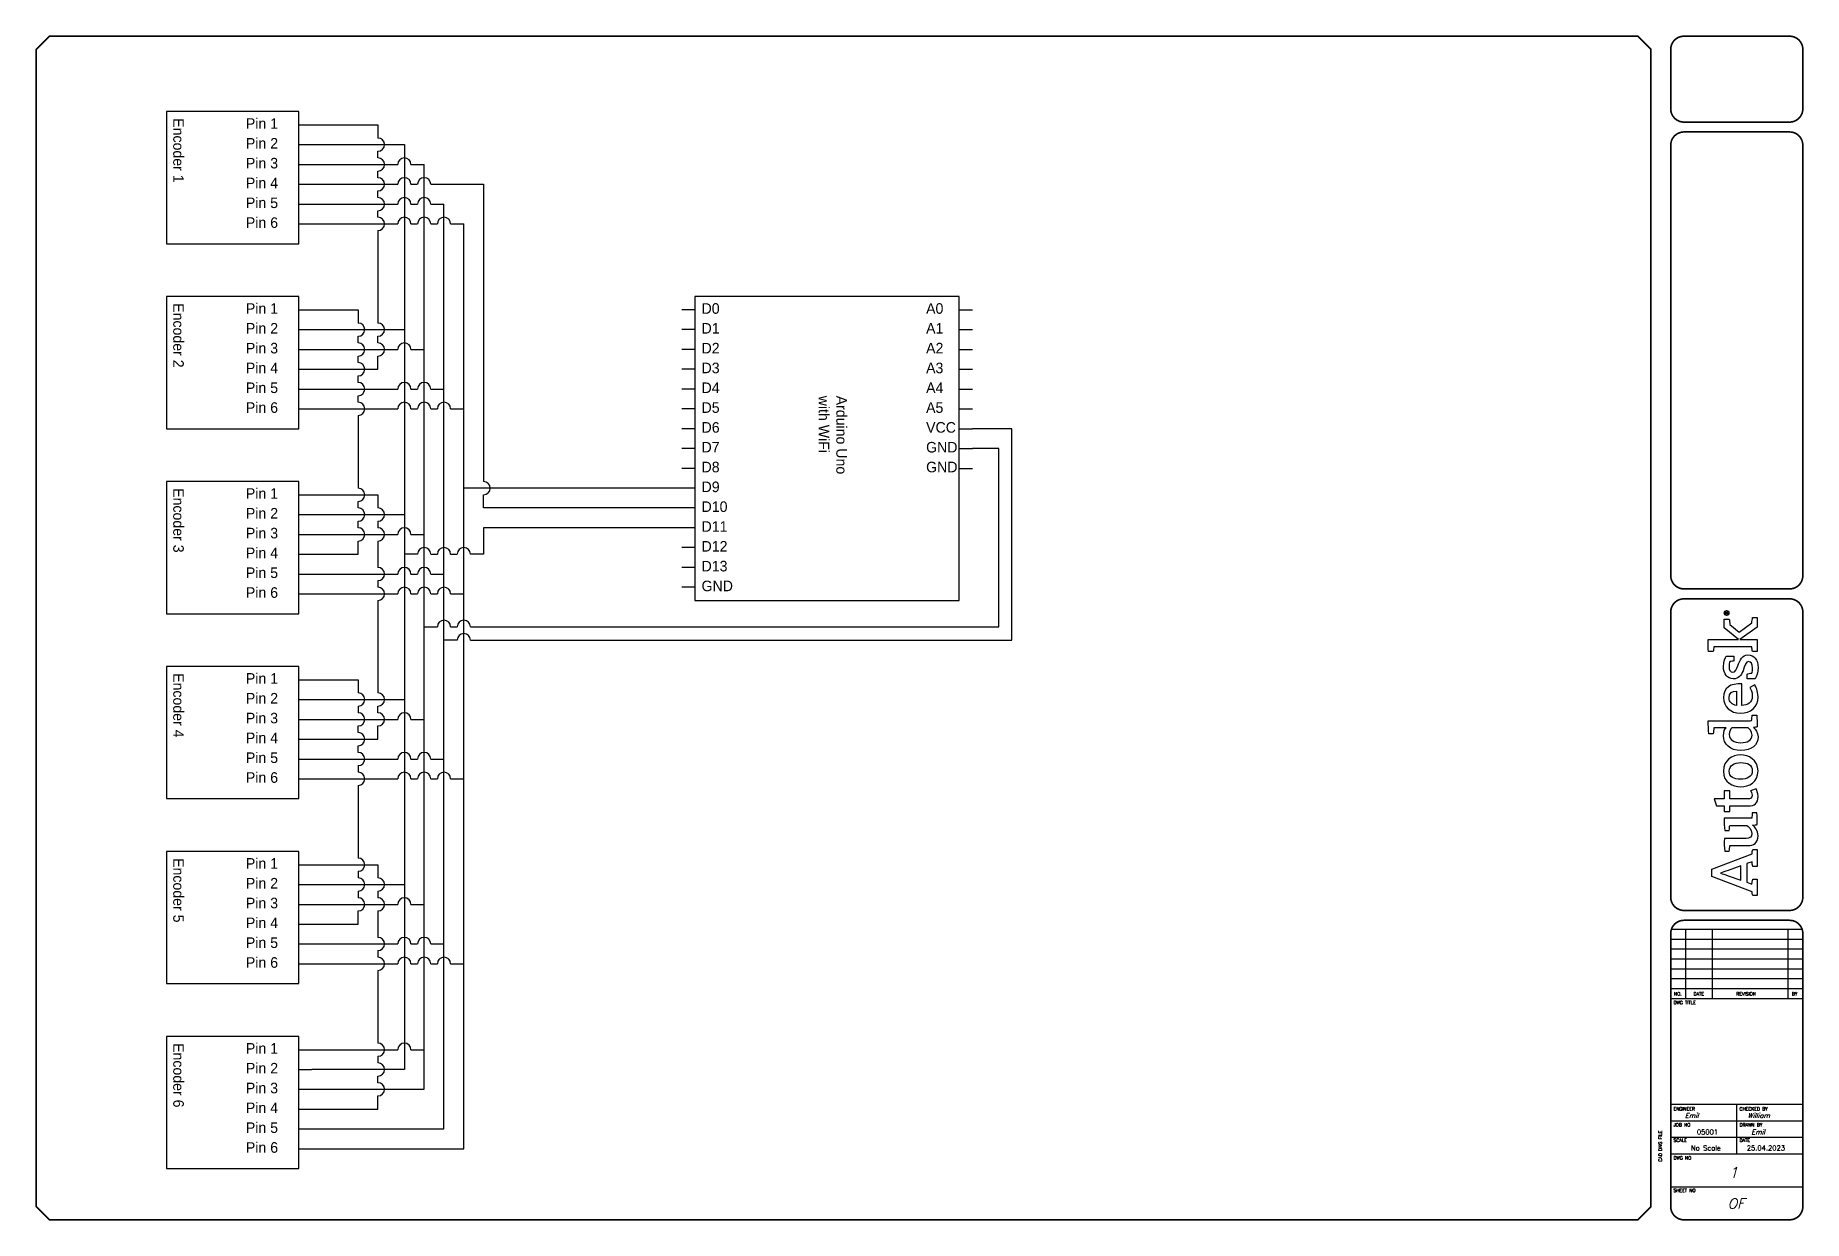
# Model space of a CAD drawing. Header units: inches. Extents: x 0 to 33.5, y 0 to 22.4.
import ezdxf
from ezdxf.enums import TextEntityAlignment as Align

# ---------------------------------------------------------------- set-up
doc = ezdxf.new("R2010")
doc.units = ezdxf.units.IN
doc.header["$MEASUREMENT"] = 0
for name, color, linetype in [('LAYER_1', 160, 'Continuous'), ('MISC', 7, 'Continuous'), ('TITLE', 7, 'Continuous')]:
    doc.layers.add(name, color=color, linetype=linetype)
doc.styles.add('ITALIC', font='ITALIC')
doc.styles.add('SIMPLEX', font='SIMPLEX')

# ---------------------------------------------------------------- blocks, each defined once
blk = doc.blocks.new('AI9-BLK2')
at = {"layer": 'LAYER_1', "color": 7}
blk.add_circle((0, 0), 2.03, dxfattribs=at)
blk.add_open_spline([(1.7, 0), (1.7, -1), (1, -1.8), (0, -1.8), (-1, -1.8), (-1.7, -1), (-1.7, 0), (-1.7, 1), (-1, 1.8), (0, 1.8), (1, 1.8), (1.7, 1), (1.7, 0)], degree=3, knots=[0, 0, 0, 0, 1, 1, 1, 2, 2, 2, 3, 3, 3, 4, 4, 4, 4], dxfattribs=at)
blk = doc.blocks.new('AI9-BLK1')
at = {"layer": 'LAYER_1', "color": 7}
for points, knots in [([(0.7, -1.1), (0.7, -1.1), (0.2, -0.4), (0.2, -0.4), (0.1, -0.2), (0, -0.2), (-0.1, -0.1), (0.3, 0), (0.5, 0.2), (0.5, 0.5), (0.5, 0.8), (0.3, 1.1), (-0.2, 1.1), (-0.2, 1.1), (-0.8, 1.1), (-0.8, 1.1), (-0.8, 1.1), (-0.8, -1.1), (-0.8, -1.1), (-0.8, -1.1), (-0.5, -1.1), (-0.5, -1.1), (-0.5, -1.1), (-0.5, -0.1), (-0.5, -0.1), (-0.4, -0.1), (-0.3, -0.2), (-0.2, -0.3), (-0.2, -0.3), (0.3, -1.1), (0.3, -1.1), (0.3, -1.1), (0.7, -1.1), (0.7, -1.1)], [0, 0, 0, 0, 1, 1, 1, 2, 2, 2, 3, 3, 3, 4, 4, 4, 5, 5, 5, 6, 6, 6, 7, 7, 7, 8, 8, 8, 9, 9, 9, 10, 10, 10, 11, 11, 11, 11]), ([(0.2, 0.5), (0.2, 0.2), (-0.1, 0.1), (-0.3, 0.1), (-0.3, 0.1), (-0.5, 0.1), (-0.5, 0.1), (-0.5, 0.1), (-0.5, 0.8), (-0.5, 0.8), (-0.5, 0.8), (-0.2, 0.8), (-0.2, 0.8), (0.1, 0.8), (0.2, 0.7), (0.2, 0.5)], [0, 0, 0, 0, 1, 1, 1, 2, 2, 2, 3, 3, 3, 4, 4, 4, 5, 5, 5, 5])]:
    blk.add_open_spline(points, degree=3, knots=knots, dxfattribs=at)
blk = doc.blocks.new('LOGO')
for points, knots in [([(35.2, 4.3), (35.2, 4.3), (22.1, 38.1), (22.1, 38.1), (22.1, 38.1), (16.1, 38.1), (16.1, 38.1), (16.1, 38.1), (3.2, 4.3), (3.2, 4.3), (2.2, 4.2), (0.9, 4), (0, 3.7), (0, 3.7), (0, 0), (0, 0), (0, 0), (13.7, 0), (13.7, 0), (13.7, 0), (13.7, 3.7), (13.7, 3.7), (12.4, 4), (10.9, 4.3), (9.5, 4.4), (9.5, 4.4), (11.1, 8.8), (11.1, 8.8), (11.1, 8.8), (26.8, 8.8), (26.8, 8.8), (26.8, 8.8), (28.4, 4.3), (28.4, 4.3), (27, 4.2), (25.8, 4), (24.5, 3.7), (24.5, 3.7), (24.5, 0), (24.5, 0), (24.5, 0), (38.7, 0), (38.7, 0), (38.7, 0), (38.7, 3.7), (38.7, 3.7), (37.9, 3.9), (36, 4.3), (35.2, 4.3)], [0, 0, 0, 0, 1, 1, 1, 2, 2, 2, 3, 3, 3, 4, 4, 4, 5, 5, 5, 6, 6, 6, 7, 7, 7, 8, 8, 8, 9, 9, 9, 10, 10, 10, 11, 11, 11, 12, 12, 12, 13, 13, 13, 14, 14, 14, 15, 15, 15, 16, 16, 16, 16]), ([(12.8, 13.8), (12.8, 13.8), (16.6, 24.3), (16.6, 24.3), (17.8, 27.5), (18.2, 28.8), (18.8, 30.9), (18.8, 30.9), (18.9, 30.9), (18.9, 30.9), (19.6, 28.9), (20, 27.5), (21.1, 24.3), (21.1, 24.3), (24.9, 13.8), (24.9, 13.8), (24.9, 13.8), (12.8, 13.8), (12.8, 13.8)], [0, 0, 0, 0, 1, 1, 1, 2, 2, 2, 3, 3, 3, 4, 4, 4, 5, 5, 5, 6, 6, 6, 6]), ([(70.8, 23.1), (70.8, 23.1), (70.8, 27.7), (70.8, 27.7), (70.8, 27.7), (75.3, 27.7), (75.3, 27.7), (75.3, 27.7), (75.3, 34.3), (75.3, 34.3), (75.3, 34.3), (81.3, 36.2), (81.3, 36.2), (81.3, 36.2), (81.3, 27.7), (81.3, 27.7), (81.3, 27.7), (88, 27.7), (88, 27.7), (88, 27.7), (88, 23.1), (88, 23.1), (88, 23.1), (81.3, 23.1), (81.3, 23.1), (81.3, 23.1), (81.3, 8.4), (81.3, 8.4), (81.3, 5.6), (82.1, 4.3), (84.3, 4.3), (86, 4.3), (87.5, 5.1), (88, 5.5), (88, 5.5), (89.7, 0.9), (89.7, 0.9), (88.7, 0.3), (86.5, -0.7), (83.2, -0.7), (77.6, -0.7), (75.3, 2.4), (75.3, 7.4), (75.3, 7.4), (75.3, 23.1), (75.3, 23.1), (75.3, 23.1), (70.8, 23.1), (70.8, 23.1)], [0, 0, 0, 0, 1, 1, 1, 2, 2, 2, 3, 3, 3, 4, 4, 4, 5, 5, 5, 6, 6, 6, 7, 7, 7, 8, 8, 8, 9, 9, 9, 10, 10, 10, 11, 11, 11, 12, 12, 12, 13, 13, 13, 14, 14, 14, 15, 15, 15, 16, 16, 16, 16]), ([(147.1, 4.7), (147.1, 5.4), (147, 6.1), (147, 6.9), (147, 6.9), (147, 41.1), (147, 41.1), (143.4, 41.2), (139.3, 41), (136.1, 40.7), (136.1, 40.7), (136.1, 37), (136.1, 37), (137.7, 36.8), (139.6, 36.6), (141, 36.4), (141, 36.4), (141, 36.4), (141, 36.4), (141, 36.4), (141, 26.2), (141, 26.2), (140, 27.1), (138, 28.4), (134.3, 28.4), (127.3, 28.4), (122, 22.6), (122, 13.8), (122, 4.5), (126.6, -0.7), (133.4, -0.7), (137.1, -0.7), (139.6, 1.1), (141.3, 3.1), (141.3, 2.1), (141.6, 0.6), (141.8, 0), (145.2, -0.2), (148.7, 0.1), (151.7, 0.4), (151.7, 0.4), (151.7, 4.1), (151.7, 4.1), (150.2, 4.2), (148.4, 4.5), (147.1, 4.7)], [0, 0, 0, 0, 1, 1, 1, 2, 2, 2, 3, 3, 3, 4, 4, 4, 5, 5, 5, 6, 6, 6, 7, 7, 7, 8, 8, 8, 9, 9, 9, 10, 10, 10, 11, 11, 11, 12, 12, 12, 13, 13, 13, 14, 14, 14, 15, 15, 15, 15]), ([(229.4, 4.6), (229.4, 4.6), (221.5, 15.2), (221.5, 15.2), (221.5, 15.2), (228, 23), (228, 23), (229.4, 23.1), (231.3, 23.3), (232.4, 23.6), (232.4, 23.6), (232.4, 27.7), (232.4, 27.7), (232.4, 27.7), (225, 27.7), (225, 27.7), (225, 27.7), (215.2, 15.6), (215.2, 15.6), (215.2, 15.6), (215.2, 41.2), (215.2, 41.2), (211.8, 41.3), (208.2, 41.2), (205.1, 40.9), (205.1, 40.9), (205.1, 36.9), (205.1, 36.9), (206.5, 36.8), (208, 36.6), (209.1, 36.5), (209.1, 36.5), (209.1, 4.5), (209.1, 4.5), (207.8, 4.4), (206.3, 4.2), (205.1, 4), (205.1, 4), (205.1, 0), (205.1, 0), (205.1, 0), (215.2, 0), (215.2, 0), (215.2, 0), (215.2, 14.5), (215.2, 14.5), (215.2, 14.5), (225.6, 0), (225.6, 0), (225.6, 0), (233.7, 0), (233.7, 0), (233.7, 0), (233.7, 3.8), (233.7, 3.8), (232.2, 4.2), (230.6, 4.4), (229.4, 4.6)], [0, 0, 0, 0, 1, 1, 1, 2, 2, 2, 3, 3, 3, 4, 4, 4, 5, 5, 5, 6, 6, 6, 7, 7, 7, 8, 8, 8, 9, 9, 9, 10, 10, 10, 11, 11, 11, 12, 12, 12, 13, 13, 13, 14, 14, 14, 15, 15, 15, 16, 16, 16, 17, 17, 17, 18, 18, 18, 19, 19, 19, 19]), ([(59.7, -0.1), (59.5, 0.6), (59.2, 2.6), (59.1, 3.8), (57.8, 2), (54.9, -0.7), (50.2, -0.7), (44.2, -0.7), (42, 3.1), (42, 8.1), (42, 8.1), (42, 22.9), (42, 22.9), (40.6, 23.2), (38.8, 23.4), (37.3, 23.5), (37.3, 23.5), (37.3, 27.3), (37.3, 27.3), (40.3, 27.6), (44.4, 27.8), (48, 27.6), (48, 27.6), (48, 9.3), (48, 9.3), (48, 6.2), (49.1, 4.5), (52.3, 4.5), (55.8, 4.5), (58.4, 7.9), (59, 8.6), (59, 8.6), (59, 23), (59, 23), (57.8, 23.2), (56, 23.4), (54.6, 23.5), (54.6, 23.5), (54.6, 27.3), (54.6, 27.3), (57.6, 27.7), (61.5, 27.8), (65, 27.7), (65, 27.7), (65, 4.6), (65, 4.6), (66.3, 4.4), (68.1, 4.2), (69.6, 4.1), (69.6, 4.1), (69.6, 0.3), (69.6, 0.3), (66.7, 0), (63, -0.2), (59.7, -0.1)], [0, 0, 0, 0, 1, 1, 1, 2, 2, 2, 3, 3, 3, 4, 4, 4, 5, 5, 5, 6, 6, 6, 7, 7, 7, 8, 8, 8, 9, 9, 9, 10, 10, 10, 11, 11, 11, 12, 12, 12, 13, 13, 13, 14, 14, 14, 15, 15, 15, 16, 16, 16, 17, 17, 17, 18, 18, 18, 18]), ([(104.8, -0.7), (95.2, -0.7), (91.4, 7), (91.4, 13.8), (91.4, 20.6), (95.1, 28.4), (104.6, 28.4), (114.1, 28.4), (118.3, 20.8), (118.3, 14), (118.3, 7.2), (114.2, -0.7), (104.8, -0.7)], [0, 0, 0, 0, 1, 1, 1, 2, 2, 2, 3, 3, 3, 4, 4, 4, 4]), ([(104.5, 23.6), (99.6, 23.6), (97.8, 19.5), (97.8, 14), (97.8, 8.5), (99.9, 4.1), (104.8, 4.1), (109.8, 4.1), (111.8, 8.2), (111.8, 13.8), (111.8, 19.3), (109.5, 23.6), (104.5, 23.6)], [0, 0, 0, 0, 1, 1, 1, 2, 2, 2, 3, 3, 3, 4, 4, 4, 4]), ([(141, 7.6), (140.3, 6.7), (138.2, 4.3), (135, 4.3), (130.5, 4.3), (128.5, 8.1), (128.5, 13.8), (128.5, 19.6), (130.9, 23.5), (135.4, 23.5), (138.3, 23.5), (139.9, 22.3), (141, 21.3), (141, 21.3), (141, 7.6), (141, 7.6)], [0, 0, 0, 0, 1, 1, 1, 2, 2, 2, 3, 3, 3, 4, 4, 4, 5, 5, 5, 5]), ([(167.6, 4.1), (171.4, 4.1), (173.8, 5.5), (175, 6.2), (175, 6.2), (177.1, 2.1), (177.1, 2.1), (175.5, 1.1), (172.6, -0.7), (167.2, -0.7), (158.2, -0.7), (153.3, 5.5), (153.3, 14), (153.3, 22.5), (158.9, 28.4), (166.4, 28.4), (174.6, 28.4), (178.7, 22.5), (177.9, 12.9), (177.9, 12.9), (159.8, 12.9), (159.8, 12.9), (160, 7.9), (162.3, 4.1), (167.6, 4.1)], [0, 0, 0, 0, 1, 1, 1, 2, 2, 2, 3, 3, 3, 4, 4, 4, 5, 5, 5, 6, 6, 6, 7, 7, 7, 8, 8, 8, 8]), ([(172, 17.3), (171.9, 20.8), (170.4, 23.7), (166.3, 23.7), (162.6, 23.7), (160.6, 21.2), (159.9, 17.3), (159.9, 17.3), (172, 17.3), (172, 17.3)], [0, 0, 0, 0, 1, 1, 1, 2, 2, 2, 3, 3, 3, 3]), ([(193.3, 16.4), (190.2, 17.6), (187.8, 18.3), (187.8, 20.5), (187.8, 22.6), (189.9, 23.7), (192.6, 23.7), (194.1, 23.7), (195.6, 23.5), (196.8, 23.1), (196.9, 21.9), (197.1, 20.1), (197.3, 19.6), (197.3, 19.6), (201.3, 19.6), (201.3, 19.6), (201.3, 19.6), (201.3, 26.1), (201.3, 26.1), (200.2, 26.8), (197.1, 28.4), (192.4, 28.4), (186.5, 28.4), (182.2, 25), (182.2, 20.1), (182.2, 15.7), (184.9, 13.4), (189.1, 11.9), (193.4, 10.4), (196.7, 9.3), (196.7, 7.2), (196.7, 5.1), (195, 3.9), (191.4, 3.9), (189.9, 3.9), (188.1, 4.1), (187, 4.6), (186.9, 5.9), (186.6, 7.8), (186.3, 8.4), (186.3, 8.4), (182.3, 8.4), (182.3, 8.4), (182.3, 8.4), (182.3, 1.6), (182.3, 1.6), (182.3, 1.6), (182.3, 1.6), (182.3, 1.6), (184.1, 0.5), (187.5, -0.8), (191.8, -0.8), (198.3, -0.8), (202.4, 2.6), (202.4, 7.8), (202.4, 12.5), (197.8, 14.6), (193.3, 16.4)], [0, 0, 0, 0, 1, 1, 1, 2, 2, 2, 3, 3, 3, 4, 4, 4, 5, 5, 5, 6, 6, 6, 7, 7, 7, 8, 8, 8, 9, 9, 9, 10, 10, 10, 11, 11, 11, 12, 12, 12, 13, 13, 13, 14, 14, 14, 15, 15, 15, 16, 16, 16, 17, 17, 17, 18, 18, 18, 19, 19, 19, 19])]:
    blk.add_open_spline(points, degree=3, knots=knots)
for name, p in [('AI9-BLK2', (237.6, 25.7)), ('AI9-BLK1', (237.8, 25.7))]:
    blk.add_blockref(name, p)
blk = doc.blocks.new('acade_title')
at = {"layer": 'TITLE'}
for p, q in [((30.594, 22.177), (30.594, 20.781)), ((30.969, 5.531), (33.469, 5.531)), ((31.25, 5.531), (31.25, 4.219)), ((31.75, 5.531), (31.75, 4.219)), ((33.188, 5.531), (33.188, 4.219)), ((30.969, 5.344), (33.469, 5.344)), ((30.969, 5.156), (33.469, 5.156)), ((30.969, 4.969), (33.469, 4.969)), ((30.969, 4.781), (33.469, 4.781)), ((30.969, 4.594), (33.469, 4.594)), ((30.969, 4.406), (33.469, 4.406)), ((30.969, 4.219), (33.469, 4.219)), ((30.594, 0.281), (30.594, 2.214)), ((30.969, 2.219), (33.469, 2.219)), ((32.219, 1.281), (32.219, 2.219)), ((30.969, 1.906), (33.469, 1.906)), ((30.969, 1.594), (33.469, 1.594)), ((30.969, 1.281), (33.469, 1.281)), ((30.969, 0.656), (33.469, 0.656))]:
    blk.add_line(p, q, dxfattribs=at)
at = {"layer": 'TITLE', "const_width": 0.0312}
blk.add_lwpolyline([(30.594, 0.281), (30.594, 22.177), (30.344, 22.427), (0.281, 22.427), (0.031, 22.177), (0.031, 0.281), (0.281, 0.031), (30.344, 0.031)], close=True, dxfattribs=at)
for points in [[(31.219, 22.427, 0.414214), (30.969, 22.177, 0.414214)], [(33.469, 22.177, 0.414214), (33.219, 22.427, 0.414214)], [(30.969, 21.052, 0.414214), (31.219, 20.802, 0.414214)], [(33.219, 20.802, 0.414214), (33.469, 21.052, 0.414214)], [(31.219, 20.615, 0.414214), (30.969, 20.365, 0.414214)], [(33.469, 20.365, 0.414214), (33.219, 20.615, 0.414214)], [(30.969, 12.219, 0.414214), (31.219, 11.969, 0.414214)], [(33.219, 11.969, 0.414214), (33.469, 12.219, 0.414214)], [(31.219, 11.781, 0.414214), (30.969, 11.531, 0.414214)], [(33.469, 11.531, 0.414214), (33.219, 11.781, 0.414214)], [(30.969, 6.135, 0.414214), (31.219, 5.885, 0.414214)], [(33.219, 5.885, 0.414214), (33.469, 6.135, 0.414214)], [(31.219, 5.698, 0.414214), (30.969, 5.448, 0.414214)], [(33.469, 5.448, 0.414214), (33.219, 5.698, 0.414214)], [(30.969, 0.281, 0.414214), (31.219, 0.031, 0.414214)], [(33.219, 0.031, 0.414214), (33.469, 0.281, 0.414214)]]:
    blk.add_lwpolyline(points, format="xyb", dxfattribs=at)
for points in [[(33.219, 22.427), (31.219, 22.427)], [(30.969, 22.177), (30.969, 21.052)], [(33.469, 22.177), (33.469, 21.052)], [(33.219, 20.802), (31.219, 20.802)], [(33.219, 20.615), (31.219, 20.615)], [(30.969, 20.365), (30.969, 12.219)], [(33.469, 20.365), (33.469, 12.219)], [(31.219, 11.969), (33.219, 11.969)], [(31.219, 11.781), (33.219, 11.781)], [(31.219, 5.885), (33.219, 5.885)], [(31.219, 5.698), (33.219, 5.698)], [(30.969, 5.448), (30.969, 0.281)], [(33.469, 5.448), (33.469, 0.281)], [(31.219, 0.031), (33.219, 0.031)]]:
    blk.add_lwpolyline(points, dxfattribs=at)
at = {"layer": 'TITLE', "color": 7, "const_width": 0.0312}
for points in [[(30.969, 11.531), (30.969, 6.135)], [(33.469, 11.531), (33.469, 6.135)]]:
    blk.add_lwpolyline(points, dxfattribs=at)
at = {"xscale": 0.02250000000000085, "yscale": 0.02250000000000085, "zscale": 0.02250000000000085, "rotation": 90}
blk.add_blockref('LOGO', (32.605, 6.167), dxfattribs=at)
at = {"layer": 'TITLE', "color": 1, "style": 'SIMPLEX'}
for s, p in [('DWG TITLE', (31.021, 4.109)), ('ENGINEER', (31.021, 2.099)), ('CHECKED BY', (32.271, 2.099)), ('JOB NO', (31.021, 1.797)), ('DRAWN BY', (32.271, 1.797)), ('SCALE', (31.021, 1.505)), ('DATE', (32.271, 1.505)), ('DWG NO', (31.021, 1.172)), ('SHEET NO', (31.021, 0.557))]:
    blk.add_text(s, height=0.0625, dxfattribs=at).set_placement(p)
at = {"layer": 'TITLE', "color": 1}
for s, height, style, p in [('NO.', 0.0625, 'SIMPLEX', (31.104, 4.307)), ('DATE', 0.0625, 'SIMPLEX', (31.5, 4.307)), ('REVISION', 0.0625, 'SIMPLEX', (32.396, 4.307)), ('BY', 0.0625, 'SIMPLEX', (33.313, 4.307)), ('OF', 0.1875, 'ITALIC', (32.208, 0.339))]:
    blk.add_text(s, height=height, dxfattribs=dict(at, style=style)).set_placement(p, align=Align.MIDDLE)
at = {"layer": 'TITLE', "color": 1, "style": 'SIMPLEX'}
blk.add_text('CAD DWG FILE', height=0.0625, rotation=90, dxfattribs=at).set_placement((30.802, 1.13))
at = {"layer": 'TITLE', "color": 1, "style": 'ITALIC'}
for tag, height, p in [('TITLE#1', 0.125, (32.156, 3.406)), ('TITLE#2', 0.125, (32.156, 3.204)), ('TITLE#3', 0.125, (32.156, 3.001)), ('TITLE#4', 0.125, (32.156, 2.799)), ('DWG#', 0.2, (32.156, 0.826))]:
    blk.add_attdef(tag, text='', height=height, dxfattribs=at).set_placement(p, align=Align.CENTER)
at = {"layer": 'TITLE', "color": 1, "style": 'SIMPLEX'}
blk.add_attdef('CAD#', (30.826, 1.958), '', height=0.0938, rotation=90, dxfattribs=at)
at = {"layer": 'TITLE', "color": 1}
for tag, p, height, style in [('ENGINEER', (31.237, 1.958), 0.0938, 'ITALIC'), ('CHKDBY', (32.424, 1.958), 0.0938, 'ITALIC'), ('JOB#', (31.464, 1.644), 0.0938, 'SIMPLEX'), ('DRAWNBY', (32.494, 1.644), 0.0938, 'ITALIC'), ('SCALE', (31.353, 1.344), 0.0938, 'SIMPLEX'), ('DATE', (32.408, 1.344), 0.0938, 'SIMPLEX'), ('SHTS', (32.532, 0.25), 0.2, 'ITALIC')]:
    blk.add_attdef(tag, p, '', height=height, dxfattribs=dict(at, style=style))
at = {"layer": 'TITLE', "color": 1, "style": 'ITALIC'}
blk.add_attdef('SH#', text='', height=0.2, dxfattribs=at).set_placement((31.881, 0.25), align=Align.RIGHT)
at = {"layer": 'TITLE', "color": 7, "flags": 9}
blk.add_attdef('WD_TB', (31.219, 0.031), '', height=0.125, dxfattribs=at)

msp = doc.modelspace()

# ---------------------------------------------------------------- linework, layer by layer
for p, q in [((2.5, 21), (2.5, 18.5)), ((5, 21), (2.5, 21)), ((5, 18.5), (5, 21)), ((5, 20.75), (5.25, 20.75)), ((5.25, 20.75), (6.5, 20.75)), ((6.5, 20.75), (6.5, 20.5)), ((5, 20.375), (5.25, 20.375)), ((5.25, 20.375), (7, 20.375)), ((6.5, 20.125), (6.5, 20.25)), ((7, 20.375), (7, 2.875)), ((5, 20), (5.25, 20)), ((5.25, 20), (6.875, 20)), ((6.5, 19.75), (6.5, 19.875)), ((7.125, 20), (7.375, 20)), ((7.375, 2.5), (7.375, 20)), ((5, 19.625), (5.25, 19.625)), ((5.25, 19.625), (6.875, 19.625)), ((6.5, 19.375), (6.5, 19.5)), ((7.125, 19.625), (7.25, 19.625)), ((7.5, 19.625), (8.5, 19.625)), ((8.5, 19.625), (8.5, 14)), ((5, 19.25), (5.25, 19.25)), ((5.25, 19.25), (6.875, 19.25)), ((6.5, 19), (6.5, 19.125)), ((7.125, 19.25), (7.25, 19.25)), ((7.5, 19.25), (7.75, 19.25)), ((7.75, 1.75), (7.75, 19.25)), ((5, 18.875), (5.25, 18.875)), ((5.25, 18.875), (6.875, 18.875)), ((6.5, 18.75), (6.5, 17)), ((7.125, 18.875), (7.25, 18.875)), ((7.5, 18.875), (7.625, 18.875)), ((7.875, 18.875), (8.125, 18.875)), ((8.125, 1.375), (8.125, 18.875)), ((2.5, 18.5), (5, 18.5)), ((2.5, 17.5), (2.5, 15)), ((5, 17.5), (2.5, 17.5)), ((5, 15), (5, 17.5)), ((12.5, 17.5), (12.5, 11.75)), ((17.5, 17.5), (12.5, 17.5)), ((17.5, 11.75), (17.5, 17.5)), ((5, 17.25), (5.25, 17.25)), ((5.25, 17.25), (6.125, 17.25)), ((6.125, 17.25), (6.125, 17)), ((12.5, 17.25), (12.25, 17.25)), ((17.5, 17.25), (17.75, 17.25)), ((5, 16.875), (5.25, 16.875)), ((5.25, 16.875), (7, 16.875)), ((6.125, 16.625), (6.125, 16.75)), ((6.5, 16.625), (6.5, 16.75)), ((12.5, 16.875), (12.25, 16.875)), ((17.5, 16.875), (17.75, 16.875)), ((5, 16.5), (5.25, 16.5)), ((5.25, 16.5), (6.875, 16.5)), ((7.125, 16.5), (7.375, 16.5)), ((12.5, 16.5), (12.25, 16.5)), ((17.5, 16.5), (17.75, 16.5)), ((5, 16.125), (5.25, 16.125)), ((5.25, 16.125), (6.5, 16.125)), ((6.125, 16.25), (6.125, 16.375)), ((6.5, 16.125), (6.5, 16.375)), ((12.5, 16.125), (12.25, 16.125)), ((17.5, 16.125), (17.75, 16.125)), ((5, 15.75), (5.25, 15.75)), ((5.25, 15.75), (6.875, 15.75)), ((6.125, 15.875), (6.125, 16)), ((7.125, 15.75), (7.25, 15.75)), ((7.5, 15.75), (7.75, 15.75)), ((12.5, 15.75), (12.25, 15.75)), ((17.5, 15.75), (17.75, 15.75)), ((6.125, 15.5), (6.125, 15.625)), ((5, 15.375), (5.25, 15.375)), ((5.25, 15.375), (6.875, 15.375)), ((6.125, 15.25), (6.125, 13.875)), ((7.125, 15.375), (7.25, 15.375)), ((7.5, 15.375), (7.625, 15.375)), ((7.875, 15.375), (8.125, 15.375)), ((12.5, 15.375), (12.25, 15.375)), ((17.5, 15.375), (17.75, 15.375)), ((2.5, 15), (5, 15)), ((12.5, 15), (12.25, 15)), ((17.5, 15), (17.75, 15)), ((18.5, 15), (17.75, 15)), ((18.5, 11), (18.5, 15)), ((12.5, 14.625), (12.25, 14.625)), ((17.5, 14.625), (17.75, 14.625)), ((18.25, 14.625), (17.75, 14.625)), ((18.25, 11.25), (18.25, 14.625)), ((12.5, 14.25), (12.25, 14.25)), ((17.5, 14.25), (17.75, 14.25)), ((2.5, 14), (2.5, 11.5)), ((5, 14), (2.5, 14)), ((5, 11.5), (5, 14)), ((5, 13.75), (5.25, 13.75)), ((5.25, 13.75), (6.5, 13.75)), ((6.5, 13.75), (6.5, 13.5)), ((12.25, 13.875), (8.125, 13.875)), ((8.5, 13.5), (8.5, 13.75)), ((12.5, 13.875), (12.25, 13.875)), ((6.125, 13.5), (6.125, 13.625)), ((12.25, 13.5), (8.5, 13.5)), ((12.5, 13.5), (12.25, 13.5)), ((5, 13.375), (5.25, 13.375)), ((5.25, 13.375), (7, 13.375)), ((6.125, 13.125), (6.125, 13.25)), ((6.5, 13.25), (6.5, 13.125)), ((12.25, 13.125), (8.5, 13.125)), ((8.5, 13.125), (8.5, 12.625)), ((12.5, 13.125), (12.25, 13.125)), ((5, 13), (5.25, 13)), ((5.25, 13), (6.875, 13)), ((6.125, 12.625), (6.125, 12.875)), ((6.5, 12.875), (6.5, 12.375)), ((7.125, 13), (7.375, 13)), ((12.5, 12.75), (12.25, 12.75)), ((5, 12.625), (5.25, 12.625)), ((5.25, 12.625), (6.125, 12.625)), ((7.25, 12.625), (7, 12.625)), ((7.5, 12.625), (7.625, 12.625)), ((7.875, 12.625), (8, 12.625)), ((8.5, 12.625), (8.25, 12.625)), ((5, 12.25), (5.25, 12.25)), ((5.25, 12.25), (6.875, 12.25)), ((6.5, 12.125), (6.5, 12)), ((7.125, 12.25), (7.25, 12.25)), ((7.5, 12.25), (7.75, 12.25)), ((12.5, 12.375), (12.25, 12.375)), ((5, 11.875), (5.25, 11.875)), ((5.25, 11.875), (6.875, 11.875)), ((6.5, 11.75), (6.5, 10)), ((7.125, 11.875), (7.25, 11.875)), ((7.5, 11.875), (7.625, 11.875)), ((7.875, 11.875), (8.125, 11.875)), ((12.5, 12), (12.25, 12)), ((12.5, 11.75), (17.5, 11.75)), ((2.5, 11.5), (5, 11.5)), ((7.375, 11.25), (7.625, 11.25)), ((7.875, 11.25), (8, 11.25)), ((8.25, 11.25), (18.25, 11.25)), ((8, 11), (7.75, 11)), ((8.25, 11), (18.5, 11)), ((2.5, 10.5), (2.5, 8)), ((5, 10.5), (2.5, 10.5)), ((5, 8), (5, 10.5)), ((5, 10.25), (5.25, 10.25)), ((5.25, 10.25), (6.125, 10.25)), ((6.125, 10.25), (6.125, 10)), ((5, 9.875), (5.25, 9.875)), ((5.25, 9.875), (7, 9.875)), ((6.125, 9.75), (6.125, 9.625)), ((6.5, 9.625), (6.5, 9.75)), ((5, 9.5), (5.25, 9.5)), ((5.25, 9.5), (6.875, 9.5)), ((6.125, 9.25), (6.125, 9.375)), ((6.5, 9.125), (6.5, 9.375)), ((7.125, 9.5), (7.375, 9.5)), ((5, 9.125), (5.25, 9.125)), ((5.25, 9.125), (6.5, 9.125)), ((5, 8.75), (5.25, 8.75)), ((5.125, 8.75), (6.875, 8.75)), ((6.125, 8.875), (6.125, 9)), ((7.125, 8.75), (7.25, 8.75)), ((7.5, 8.75), (7.75, 8.75)), ((5, 8.375), (5.25, 8.375)), ((5.25, 8.375), (6.875, 8.375)), ((6.125, 8.625), (6.125, 8.5)), ((7.125, 8.375), (7.25, 8.375)), ((7.5, 8.375), (7.625, 8.375)), ((7.875, 8.375), (8.125, 8.375)), ((6.125, 8.25), (6.125, 6.875)), ((2.5, 8), (5, 8)), ((2.5, 7), (2.5, 4.5)), ((5, 7), (2.5, 7)), ((5, 4.5), (5, 7)), ((5, 6.75), (5.25, 6.75)), ((5.25, 6.75), (6.5, 6.75)), ((6.5, 6.75), (6.5, 6.5)), ((5, 6.375), (5.25, 6.375)), ((5.25, 6.375), (7, 6.375)), ((6.125, 6.625), (6.125, 6.5)), ((6.125, 6.25), (6.125, 6.125)), ((6.5, 6.25), (6.5, 6.125)), ((5, 6), (5.25, 6)), ((5.25, 6), (6.875, 6)), ((6.125, 5.625), (6.125, 5.875)), ((6.5, 5.875), (6.5, 5.375)), ((7.125, 6), (7.375, 6)), ((5, 5.625), (5.25, 5.625)), ((5.25, 5.625), (6.125, 5.625)), ((5, 5.25), (5.25, 5.25)), ((5.25, 5.25), (6.875, 5.25)), ((6.5, 5.125), (6.5, 5)), ((7.125, 5.25), (7.25, 5.25)), ((7.5, 5.25), (7.75, 5.25)), ((5, 4.875), (5.25, 4.875)), ((5.25, 4.875), (6.875, 4.875)), ((6.5, 4.75), (6.5, 3.375)), ((7.125, 4.875), (7.25, 4.875)), ((7.5, 4.875), (7.625, 4.875)), ((7.875, 4.875), (8.125, 4.875)), ((2.5, 4.5), (5, 4.5)), ((2.5, 3.5), (2.5, 1)), ((5, 3.5), (2.5, 3.5)), ((5, 1), (5, 3.5)), ((5, 3.25), (5.25, 3.25)), ((5.25, 3.25), (6.875, 3.25)), ((6.5, 3.125), (6.5, 3)), ((7.125, 3.25), (7.375, 3.25)), ((5, 2.875), (5.25, 2.875)), ((7, 2.875), (5.25, 2.875)), ((6.5, 2.625), (6.5, 2.75)), ((5, 2.5), (5.25, 2.5)), ((5.25, 2.5), (7.375, 2.5)), ((6.5, 2.125), (6.5, 2.375)), ((5, 2.125), (5.25, 2.125)), ((5.25, 2.125), (6.5, 2.125)), ((5, 1.75), (5.25, 1.75)), ((5.25, 1.75), (7.75, 1.75)), ((5, 1.375), (5.25, 1.375)), ((5.25, 1.375), (7.5, 1.375)), ((7.5, 1.375), (8.125, 1.375)), ((2.5, 1), (5, 1))]:
    msp.add_line(p, q)
for centre, start, end in [((6.5, 20.375), 270, 90), ((6.5, 20), 270, 90), ((7, 20), 0, 180), ((6.5, 19.625), 270, 90), ((7, 19.625), 0, 180), ((7.375, 19.625), 0, 180), ((6.5, 19.25), 270, 90), ((7, 19.25), 0, 180), ((7.375, 19.25), 0, 180), ((6.5, 18.875), 270, 90), ((7, 18.875), 0, 180), ((7.375, 18.875), 0, 180), ((7.75, 18.875), 0, 180), ((6.125, 16.875), 270, 90), ((6.5, 16.875), 270, 90), ((6.125, 16.5), 270, 90), ((6.5, 16.5), 270, 90), ((7, 16.5), 0, 180), ((6.125, 16.125), 270, 90), ((6.125, 15.75), 270, 90), ((7, 15.75), 0, 180), ((7.375, 15.75), 0, 180), ((6.125, 15.375), 270, 90), ((7, 15.375), 0, 180), ((7.375, 15.375), 0, 180), ((7.75, 15.375), 0, 180), ((6.125, 13.75), 270, 90), ((8.5, 13.875), 270, 90), ((6.125, 13.375), 270, 90), ((6.5, 13.375), 270, 90), ((6.125, 13), 270, 90), ((6.5, 13), 270, 90), ((7, 13), 0, 180), ((7.375, 12.625), 0, 180), ((7.75, 12.625), 0, 180), ((8.125, 12.625), 0, 180), ((6.5, 12.25), 270, 90), ((7, 12.25), 0, 180), ((7.375, 12.25), 0, 180), ((6.5, 11.875), 270, 90), ((7, 11.875), 0, 180), ((7.375, 11.875), 0, 180), ((7.75, 11.875), 0, 180), ((7.75, 11.25), 0, 180), ((8.125, 11.25), 0, 180), ((8.125, 11), 0, 180), ((6.125, 9.875), 270, 90), ((6.5, 9.875), 270, 90), ((6.125, 9.5), 270, 90), ((6.5, 9.5), 270, 90), ((7, 9.5), 0, 180), ((6.125, 9.125), 270, 90), ((6.125, 8.75), 270, 90), ((7, 8.75), 0, 180), ((7.375, 8.75), 0, 180), ((6.125, 8.375), 270, 90), ((7, 8.375), 0, 180), ((7.375, 8.375), 0, 180), ((7.75, 8.375), 0, 180), ((6.125, 6.75), 270, 90), ((6.125, 6.375), 270, 90), ((6.5, 6.375), 270, 90), ((6.125, 6), 270, 90), ((6.5, 6), 270, 90), ((7, 6), 0, 180), ((6.5, 5.25), 270, 90), ((7, 5.25), 0, 180), ((7.375, 5.25), 0, 180), ((6.5, 4.875), 270, 90), ((7, 4.875), 0, 180), ((7.375, 4.875), 0, 180), ((7.75, 4.875), 0, 180), ((6.5, 3.25), 270, 90), ((7, 3.25), 0, 180), ((6.5, 2.875), 270, 90), ((6.5, 2.5), 270, 90)]:
    msp.add_arc(centre, 0.125, start, end)

# ---------------------------------------------------------------- block references
ref = msp.add_blockref('acade_title', (0, 0))
ref.add_attrib('DWG#', '1', dxfattribs={"layer": 'MISC', "color": 1, "height": 0.2, "style": 'ITALIC'}).set_placement((32.156, 0.826), align=Align.CENTER)
ref.add_attrib('DRAWNBY', 'Emil', (32.494, 1.644), dxfattribs={"layer": 'MISC', "color": 1, "height": 0.0938, "style": 'ITALIC'})
ref.add_attrib('CHKDBY', 'William', (32.424, 1.958), dxfattribs={"layer": 'MISC', "color": 1, "height": 0.0938, "style": 'ITALIC'})
ref.add_attrib('SCALE', 'No Scale', (31.353, 1.344), dxfattribs={"layer": 'MISC', "color": 1, "height": 0.0938, "style": 'SIMPLEX'})
ref.add_attrib('JOB#', '05001', (31.464, 1.644), dxfattribs={"layer": 'MISC', "color": 1, "height": 0.0938, "style": 'SIMPLEX'})
ref.add_attrib('ENGINEER', 'Emil', (31.237, 1.958), dxfattribs={"layer": 'MISC', "color": 1, "height": 0.0938, "style": 'ITALIC'})
ref.add_attrib('DATE', '25.04.2023', (32.408, 1.344), dxfattribs={"layer": 'MISC', "color": 1, "height": 0.0938, "style": 'SIMPLEX'})

# ---------------------------------------------------------------- texts
at = {"char_height": 0.2, "attachment_point": 1, "rotation": 270}
for s, width, insert in [('Encoder 1', 1.75, (2.825, 20.875)), ('Encoder 2', 1.75, (2.825, 17.375)), ('Arduino Uno with WiFi', 2, (15.375, 15.625)), ('Encoder 3', 1.75, (2.825, 13.875)), ('Encoder 4', 1.75, (2.825, 10.375)), ('Encoder 5', 1.75, (2.825, 6.875)), ('Encoder 6', 1.75, (2.825, 3.375))]:
    msp.add_mtext_dynamic_manual_height_columns(s, width=width, gutter_width=1, heights=[0], dxfattribs=dict(at, insert=insert))
at = {"char_height": 0.2, "attachment_point": 1}
for s, width, insert in [('Pin 1', 0.875, (4, 20.875)), ('Pin 2', 0.875, (4, 20.5)), ('Pin 3', 0.875, (4, 20.125)), ('Pin 4', 0.875, (4, 19.75)), ('Pin 5', 0.875, (4, 19.375)), ('Pin 6', 0.875, (4, 19)), ('Pin 1', 0.875, (4, 17.375)), ('D0', 0.25, (12.625, 17.375)), ('A0', 0.5, (16.875, 17.375)), ('Pin 2', 0.875, (4, 17)), ('D1', 0.25, (12.625, 17)), ('A1', 0.5, (16.875, 17)), ('Pin 3', 0.875, (4, 16.625)), ('D2', 0.25, (12.625, 16.625)), ('A2', 0.5, (16.875, 16.625)), ('Pin 4', 0.875, (4, 16.25)), ('D3', 0.25, (12.625, 16.25)), ('A3', 0.5, (16.875, 16.25)), ('Pin 5', 0.875, (4, 15.875)), ('D4', 0.25, (12.625, 15.875)), ('A4', 0.5, (16.875, 15.875)), ('Pin 6', 0.875, (4, 15.5)), ('D5', 0.25, (12.625, 15.5)), ('A5', 0.5, (16.875, 15.5)), ('VCC', 0.5, (16.875, 15.125)), ('D7', 0.375, (12.625, 14.75)), ('GND', 0.5, (16.875, 14.75)), ('D8', 0.25, (12.625, 14.375)), ('GND', 0.5, (16.875, 14.375)), ('Pin 1', 0.875, (4, 13.875)), ('D9', 0.25, (12.625, 14)), ('Pin 2', 0.875, (4, 13.5)), ('D10', 0.25, (12.625, 13.625)), ('Pin 3', 0.875, (4, 13.125)), ('D11', 0.375, (12.625, 13.25)), ('Pin 4', 0.875, (4, 12.75)), ('D12', 0.25, (12.625, 12.875)), ('Pin 5', 0.875, (4, 12.375)), ('D13', 0.25, (12.625, 12.5)), ('GND', 0.375, (12.625, 12.125)), ('Pin 6', 0.875, (4, 12)), ('Pin 1', 0.875, (4, 10.375)), ('Pin 2', 0.875, (4, 10)), ('Pin 3', 0.875, (4, 9.625)), ('Pin 4', 0.875, (4, 9.25)), ('Pin 5', 0.875, (4, 8.875)), ('Pin 6', 0.875, (4, 8.5)), ('Pin 1', 0.875, (4, 6.875)), ('Pin 2', 0.875, (4, 6.5)), ('Pin 3', 0.875, (4, 6.125)), ('Pin 4', 0.875, (4, 5.75)), ('Pin 5', 0.875, (4, 5.375)), ('Pin 6', 0.875, (4, 5)), ('Pin 1', 0.875, (4, 3.375)), ('Pin 2', 0.875, (4, 3)), ('Pin 3', 0.875, (4, 2.625)), ('Pin 4', 0.875, (4, 2.25)), ('Pin 5', 0.875, (4, 1.875)), ('Pin 6', 0.875, (4, 1.5))]:
    msp.add_mtext_dynamic_manual_height_columns(s, width=width, gutter_width=1, heights=[0], dxfattribs=dict(at, insert=insert))
at = {"insert": (12.625, 15.125), "char_height": 0.2, "attachment_point": 1}
msp.add_mtext('D6', dxfattribs=at)

doc.saveas('drawing.dxf')
